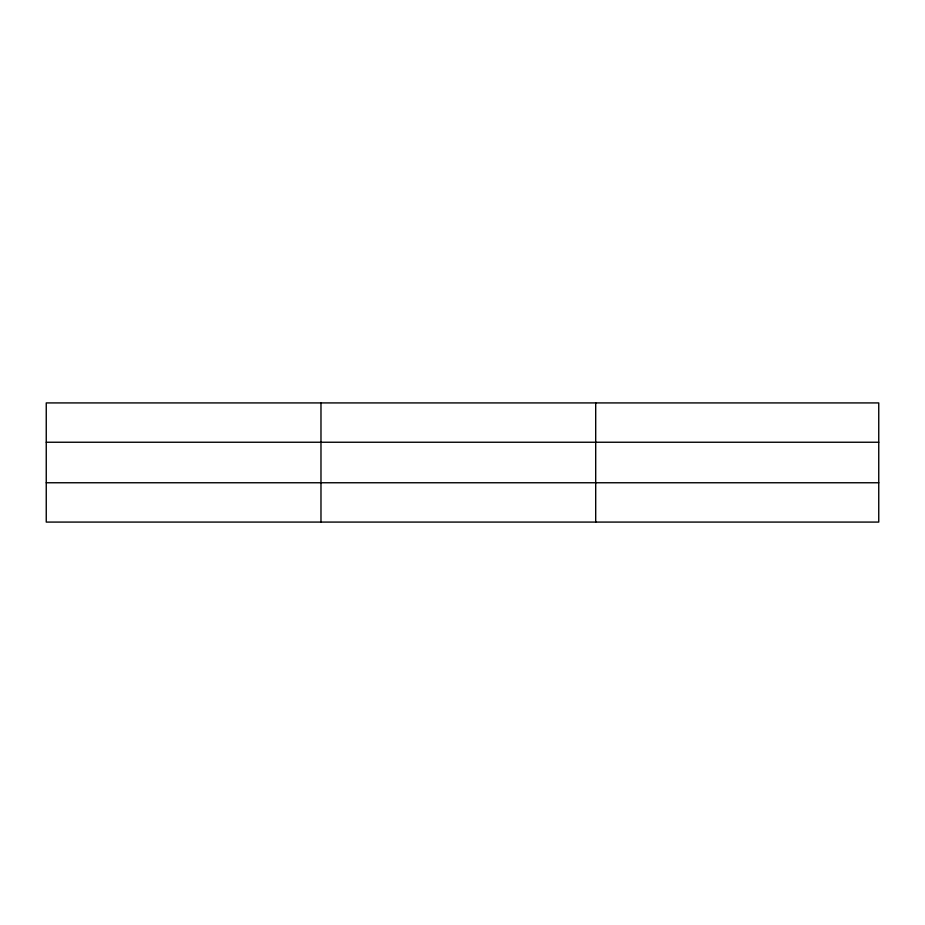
<?xml version="1.0" encoding="UTF-8"?>
<svg xmlns="http://www.w3.org/2000/svg" width="925" height="925" viewBox="0 0 925 925"><rect width="100%" height="100%" fill="white"/><g stroke="black" fill="none" stroke-linecap="round" stroke-linejoin="round"><path stroke-width="1.39" d="M320.975 522.082L320.975 402.918M595.7 522.082L595.7 402.918M878.75 482.757L878.75 522.082L46.25 522.082L46.25 402.918L878.75 402.918L878.75 482.757L46.25 482.757M46.25 442.243L878.75 442.243"/></g></svg>
